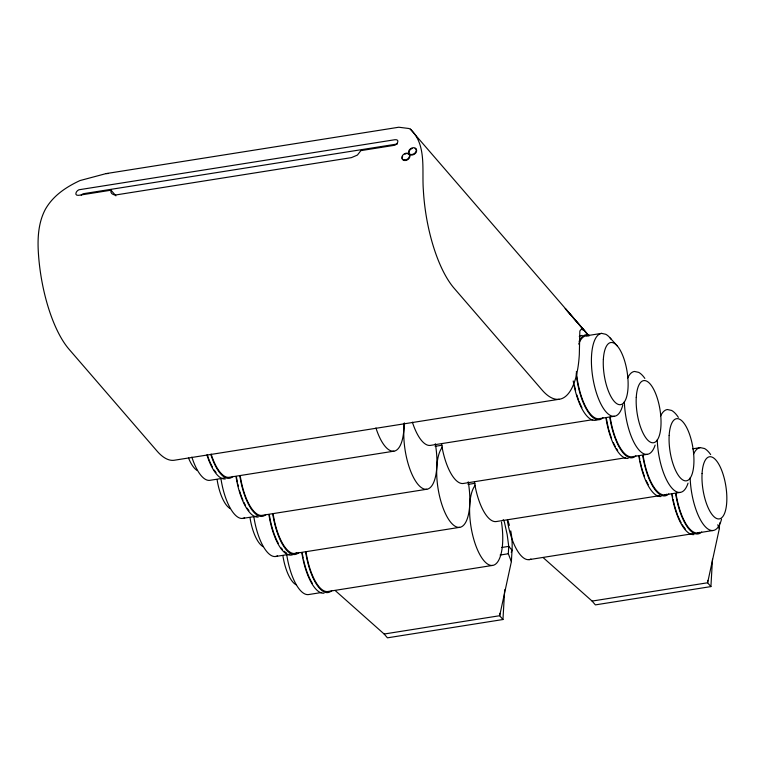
<?xml version="1.0" encoding="UTF-8"?>
<svg xmlns="http://www.w3.org/2000/svg" width="765" height="765" viewBox="0 0 765 765"><rect width="100%" height="100%" fill="white"/><g stroke="black" fill="none" stroke-linecap="round" stroke-linejoin="round"><path stroke-width="1.15" d="M499.803 613.339L499.669 615.72L502.959 619.526L387.434 637.828L384.145 634.022L335.127 590.475M502.959 619.526L504.671 589.805M384.145 634.022L499.669 615.72L511.374 561.625L508.314 553.745L508.744 546.382L507.176 534.592L504.374 521.893L503.179 519.665M511.374 561.625L512.034 550.188A96.438 77.141 -40.8 0 0 510.743 530.872M707.749 580.406L707.615 582.777L710.905 586.592L595.38 604.885L592.091 601.08L543.073 557.532M710.905 586.592L712.483 559.244M592.091 601.08L707.615 582.777L719.32 528.682L719.645 522.964M111.03 190.198C109.797 193.717 114.081 195.591 116.949 194.769L351.412 157.628L357.389 155.075L360.908 150.619L393.248 145.493C396.901 145.876 400.592 139.029 395.036 139.699L80.468 189.529C76.816 189.137 73.134 195.993 78.68 195.324L111.03 190.198L115.926 195.859M511.25 552.387L512.034 550.188L508.744 546.382L501.706 547.491M589.031 335.902L410.336 129.113L408.778 128.491L398.823 127.229L106.039 173.607L79.981 180.569C66.096 187.052 53.206 195.582 45.422 209.199C38.604 221.879 37.523 236.834 38.269 250.977A90.146 33.172 81 0 0 69.051 349.251L157.064 451.101A83.863 30.858 81 0 0 174.095 460.272L559.177 399.263M397.389 143.973L83.997 193.612A4.188 3.356 -40.8 0 0 81.214 195.123M586.2 335.816L601.606 333.377L605.784 334.286A41.932 15.424 81 0 1 611.34 339.478M224.069 478.077L209.773 480.344A41.932 15.424 81 0 1 191.852 457.107M393.841 451.187L229.022 477.303A41.932 15.424 81 0 1 211.111 454.056M592.77 419.679L430.312 445.412A41.932 15.424 81 0 1 412.392 422.175M614.381 416.256L598.976 418.694A41.932 15.424 81 0 1 576.37 371.599M435.103 446.33L442.17 445.211M242.677 518.421L256.973 516.155M426.746 489.265L261.926 515.381A41.932 15.424 81 0 1 240.229 475.878M625.674 457.757L463.217 483.49A41.932 15.424 81 0 1 441.52 443.996M647.286 454.334L631.88 456.772A41.932 15.424 81 0 1 610.183 417.269M468.008 484.408L475.075 483.289M692.621 448.826L700.319 447.611L704.498 448.52A41.932 15.424 81 0 1 710.656 454.553M275.582 556.499L289.878 554.233M664.785 494.85L680.19 492.411M294.831 553.449L459.65 527.343M659.755 495.644L496.122 521.567A41.932 15.424 81 0 1 474.424 482.074M500.109 555.055L508.314 553.745M321.683 592.483L308.486 594.577A41.932 15.424 81 0 1 286.789 555.074M492.555 565.421L327.736 591.527A41.932 15.424 81 0 1 306.038 552.034M529.026 559.645L693.836 533.54M697.69 532.928L713.095 530.489M106.039 173.607L108.401 173.502M584.393 330.585L565.23 308.544L588.256 335.194L584.393 330.585L581.295 329.189L579.841 331.006L579.315 354.472A83.863 30.858 81 0 1 542.156 390.102L454.133 288.252A90.146 33.172 81 0 1 423.351 189.978C421.764 169.629 426.87 144.633 410.336 129.113M610.116 337.958L617.288 345.952M717.79 524.752L719.32 528.682M406.942 153.622A4.188 3.07 -34.1 0 1 409.877 156.595A4.188 3.07 -34.1 0 1 405.804 160.449A4.188 3.07 -34.1 0 1 402.17 158.145M402.275 157.255A4.188 3.07 -34.1 0 1 402.639 156.356M404.934 154.176A4.188 3.07 -34.1 0 1 405.938 153.784M415.079 148.334A4.188 3.07 -34.1 0 1 414.343 154.234A4.188 3.07 -34.1 0 1 408.931 152.197M409.17 151.298A4.188 3.07 -34.1 0 1 412.192 148.458M507.577 519.884A96.438 77.141 -40.8 0 1 509.414 525.364M655.127 445.087A41.932 15.424 81 0 1 637.082 447.582A41.932 15.424 81 0 1 624.355 401.711M627.711 377.977A41.932 15.424 81 0 1 634.51 371.455L638.689 372.364A41.932 15.424 81 0 1 644.847 378.398M635.878 455.844A42.974 15.816 81 0 1 609.801 417.327M617.69 450.442A41.932 15.424 81 0 1 616.494 448.615M615.337 446.617A41.932 15.424 81 0 1 613.387 442.715M611.579 438.345A41.932 15.424 81 0 1 608.806 429.681M608.51 428.543A41.932 15.424 81 0 1 606.502 418.962M688.031 483.164A41.932 15.424 81 0 1 669.987 485.66A41.932 15.424 81 0 1 657.259 439.789M660.616 416.055A41.932 15.424 81 0 1 667.415 409.533L671.594 410.442A41.932 15.424 81 0 1 678.354 417.365M628.189 458.417A42.974 15.816 81 0 1 605.947 417.939M721.538 519.186A41.932 15.424 81 0 1 703.494 524.56A41.932 15.424 81 0 1 690.164 477.867M693.52 454.133A41.932 15.424 81 0 1 700.319 447.611M701.687 532A42.974 15.816 81 0 1 675.61 493.482M685.325 528.959A41.932 15.424 81 0 1 682.303 524.771M681.146 522.772A41.932 15.424 81 0 1 677.819 515.62M677.388 514.501A41.932 15.424 81 0 1 674.615 505.837M674.319 504.699A41.932 15.424 81 0 1 673.104 499.43M672.693 497.279A41.932 15.424 81 0 1 672.311 495.118M699.631 532.316A41.932 15.424 81 0 1 675.992 493.425M530.967 559.033A41.932 15.424 81 0 1 507.329 520.152M693.998 534.572A42.974 15.816 81 0 1 671.766 494.085M622.825 404.953A41.932 15.424 81 0 1 595.859 391.058A41.932 15.424 81 0 1 601.606 333.377M602.973 417.767A42.974 15.816 81 0 1 576.179 373.683M579.076 341.467A42.974 15.816 81 0 1 589.241 335.213M581.935 407.621A41.932 15.424 81 0 1 579.105 401.396M578.675 400.267A41.932 15.424 81 0 1 576.867 394.97M575.605 390.466A41.932 15.424 81 0 1 574.391 385.206M578.694 344.107A41.932 15.424 81 0 1 588.256 335.921M597.274 419.717A42.974 15.816 81 0 1 573.224 380.96M579.258 336.6A42.974 15.816 81 0 1 582.194 335.395M668.782 493.922A42.974 15.816 81 0 1 642.705 455.405M648.242 484.694A41.932 15.424 81 0 1 646.291 480.793M644.484 476.423A41.932 15.424 81 0 1 641.711 467.759M641.414 466.621A41.932 15.424 81 0 1 640.2 461.352M639.789 459.201A41.932 15.424 81 0 1 639.406 457.04M666.726 494.238A41.932 15.424 81 0 1 643.088 455.347M661.094 496.495A42.974 15.816 81 0 1 638.852 456.017M230.236 508.601A31.451 11.571 81 0 1 217.107 479.665M258.235 517.025A42.974 15.816 81 0 1 236.003 476.538M248.96 510.666A41.932 15.424 81 0 1 247.133 508.151M245.383 505.216A41.932 15.424 81 0 1 243.911 502.337M242.964 500.253A41.932 15.424 81 0 1 241.625 496.944M241.252 495.93A41.932 15.424 81 0 1 239.483 490.537M238.298 486.11A41.932 15.424 81 0 1 237.8 484.016M237.341 481.874A41.932 15.424 81 0 1 236.375 476.49M244.618 517.819A41.932 15.424 81 0 1 220.98 478.928M435.314 443.738A41.932 15.424 81 0 1 421.649 487.802A41.932 15.424 81 0 1 404.475 423.035M468.218 481.816A41.932 15.424 81 0 1 461.716 526.674A41.932 15.424 81 0 1 439.779 497.107A41.932 15.424 81 0 1 442.466 447.095M404.044 423.246A41.932 15.424 81 0 1 394.061 451.159A41.932 15.424 81 0 1 375.931 427.951M265.924 514.453A42.974 15.816 81 0 1 239.847 475.926M296.055 584.756A31.451 11.571 81 0 1 282.916 555.82M324.044 593.171A42.974 15.816 81 0 1 301.812 552.693M312.349 583.37A41.932 15.424 81 0 1 307.434 573.1M307.061 572.086A41.932 15.424 81 0 1 304.365 563.298M304.107 562.265A41.932 15.424 81 0 1 303.609 560.171M303.15 558.029A41.932 15.424 81 0 1 302.194 552.636M501.477 522.046A41.932 15.424 81 0 1 494.123 564.991A41.932 15.424 81 0 1 472.521 534.486A41.932 15.424 81 0 1 475.371 485.173M331.733 590.609A42.974 15.816 81 0 1 305.656 552.081M263.15 546.679A31.451 11.571 81 0 1 250.012 517.742M296.782 552.846A41.932 15.424 81 0 1 273.134 513.956M293.138 554.472A42.974 15.816 81 0 1 268.907 514.615M286.799 553.152A41.932 15.424 81 0 1 284.197 551.269M282.467 549.48A41.932 15.424 81 0 1 281.252 547.96M278.288 543.293A41.932 15.424 81 0 1 274.53 535.022M274.157 534.008A41.932 15.424 81 0 1 271.46 525.22M271.202 524.188A41.932 15.424 81 0 1 269.29 514.558M277.523 555.897A41.932 15.424 81 0 1 253.884 517.006M298.828 552.531A42.974 15.816 81 0 1 272.751 514.004M197.332 470.532A31.451 11.571 81 0 1 188.563 458.053M225.331 478.947A42.974 15.816 81 0 1 206.971 455.127M216.055 472.588A41.932 15.424 81 0 1 214.229 470.073M212.479 467.138A41.932 15.424 81 0 1 208.721 458.866M208.348 457.853A41.932 15.424 81 0 1 207.258 454.668M233.019 476.375A42.974 15.816 81 0 1 210.824 454.515M412.039 154.52A4.188 3.07 -34.1 0 0 416.007 148.888A4.188 3.07 -34.1 0 0 409.342 149.94A4.188 3.07 -34.1 0 0 412.039 154.52M404.819 160.057A4.188 3.07 -34.1 0 0 409.438 154.712A4.188 3.07 -34.1 0 0 402.906 155.027A4.188 3.07 -34.1 0 0 404.819 160.057M636.26 397.398A31.451 11.571 81 0 0 653.386 442.753A31.451 11.571 81 0 0 656.15 394.874A31.451 11.571 81 0 0 636.26 397.398M702.069 473.554A31.451 11.571 81 0 0 719.196 518.909A31.451 11.571 81 0 0 721.959 471.03A31.451 11.571 81 0 0 702.069 473.554M603.356 359.32A31.451 11.571 81 0 0 620.482 404.675A31.451 11.571 81 0 0 623.245 356.796A31.451 11.571 81 0 0 603.356 359.32M669.165 435.476A31.451 11.571 81 0 0 686.291 480.831A31.451 11.571 81 0 0 689.055 432.952A31.451 11.571 81 0 0 669.165 435.476"/></g></svg>
